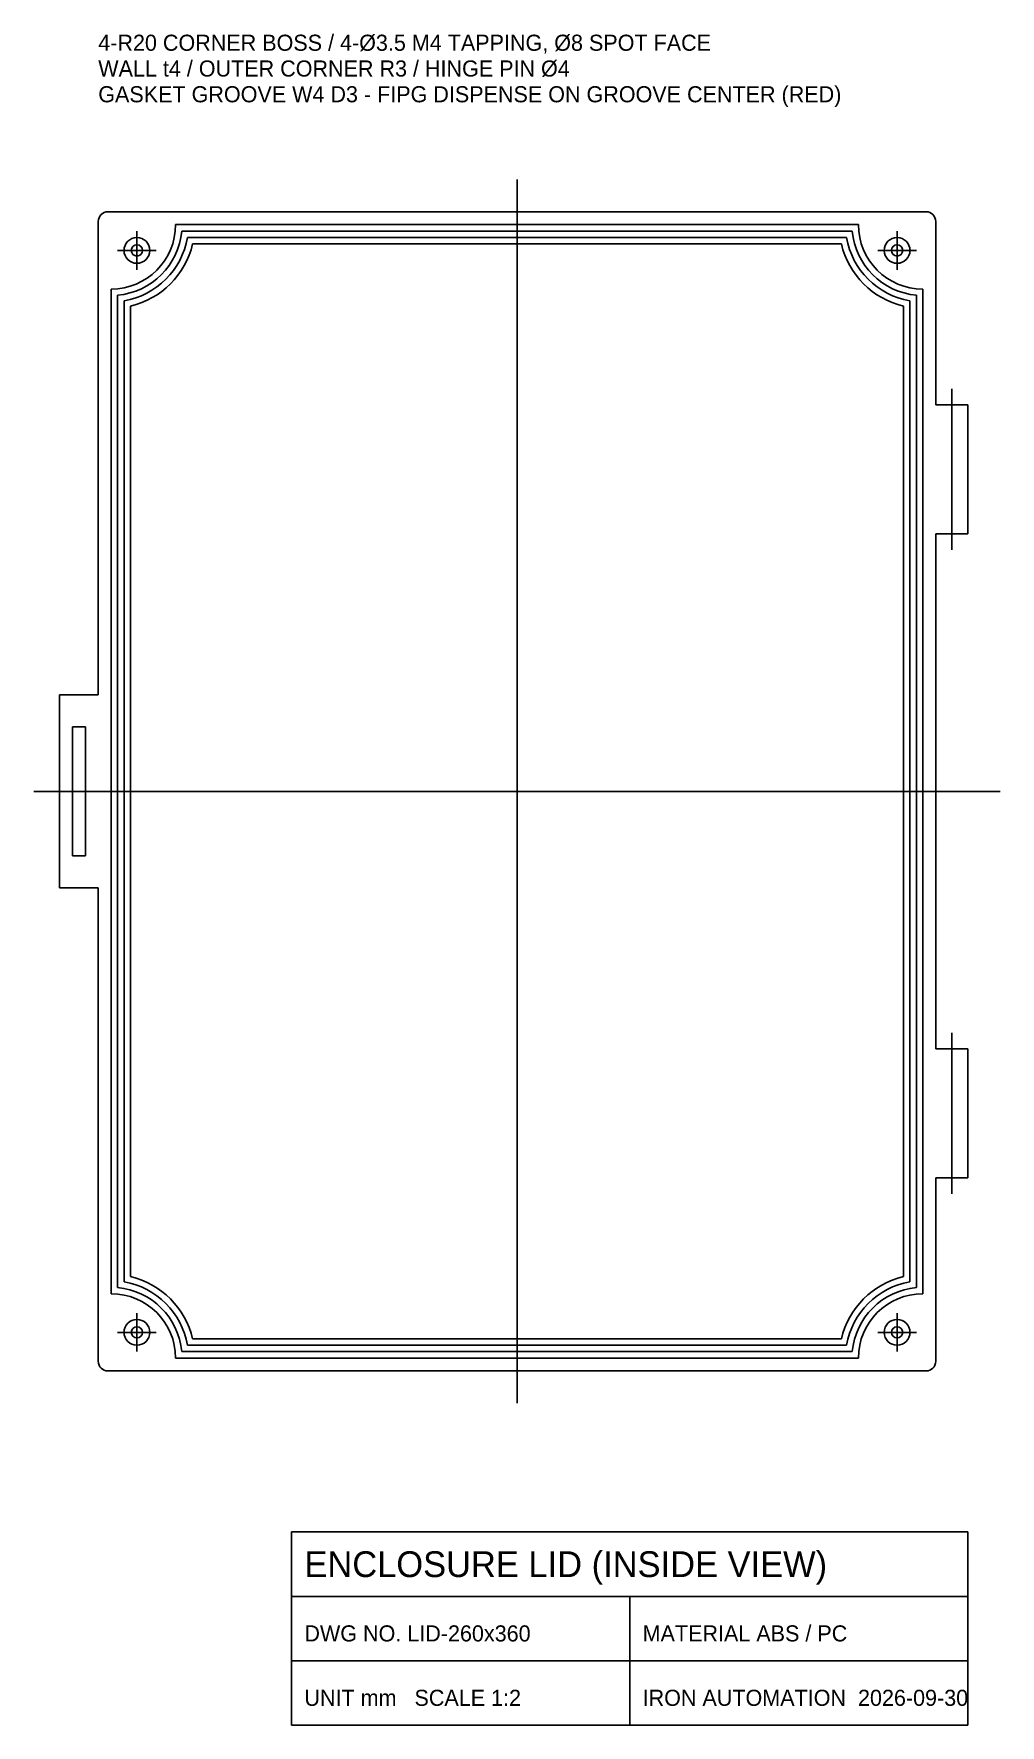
# Model space of a CAD drawing. Extents: x -20 to 280, y -110 to 415.
import ezdxf

# ---------------------------------------------------------------- set-up
doc = ezdxf.new("R2010")
doc.units = 0
for name, color, linetype in [('CENTER', 4, 'Continuous'), ('DIM', 2, 'Continuous'), ('DISPENSE', 1, 'Continuous'), ('GROOVE', 5, 'Continuous'), ('HOLE', 3, 'Continuous'), ('OUTLINE', 7, 'Continuous'), ('TITLE', 8, 'Continuous'), ('WALL', 7, 'Continuous')]:
    doc.layers.add(name, color=color, linetype=linetype)

msp = doc.modelspace()

# ---------------------------------------------------------------- linework, layer by layer
at = {"layer": 'CENTER'}
for p, q in [((130, -10), (130, 370)), ((12, 342), (12, 354)), ((248, 342), (248, 354)), ((6, 348), (18, 348)), ((242, 348), (254, 348)), ((265, 255), (265, 305)), ((-20, 180), (280, 180)), ((265, 55), (265, 105)), ((12, 6), (12, 18)), ((248, 6), (248, 18)), ((6, 12), (18, 12)), ((242, 12), (254, 12))]:
    msp.add_line(p, q, dxfattribs=at)
at = {"layer": 'DISPENSE'}
for p, q in [((232.34, 352), (27.66, 352)), ((8, 332.34), (8, 27.66)), ((252, 27.66), (252, 332.34)), ((27.66, 8), (232.34, 8))]:
    msp.add_line(p, q, dxfattribs=at)
for centre, start, end in [((4, 356), 279.5941, 350.4059), ((256, 356), 189.5941, 260.4059), ((4, 4), 9.5941, 80.4059), ((256, 4), 99.5941, 170.4059)]:
    msp.add_arc(centre, 24, start, end, dxfattribs=at)
at = {"layer": 'GROOVE'}
for p, q in [((234.09, 354), (25.91, 354)), ((230.7, 350), (29.3, 350)), ((6, 334.09), (6, 25.91)), ((254, 25.91), (254, 334.09)), ((10, 330.7), (10, 29.3)), ((250, 29.3), (250, 330.7)), ((25.91, 6), (234.09, 6)), ((29.3, 10), (230.7, 10))]:
    msp.add_line(p, q, dxfattribs=at)
for centre, radius, start, end in [((4, 356), 22, 275.2159, 354.7841), ((256, 356), 22, 185.2159, 264.7841), ((4, 356), 26, 283.3424, 346.6576), ((256, 356), 26, 193.3424, 256.6576), ((4, 4), 26, 13.3424, 76.6576), ((256, 4), 26, 103.3424, 166.6576), ((4, 4), 22, 5.2159, 84.7841), ((256, 4), 22, 95.2159, 174.7841)]:
    msp.add_arc(centre, radius, start, end, dxfattribs=at)
at = {"layer": 'HOLE'}
for p, q in [((-4, 200), (-8, 200)), ((-8, 200), (-8, 160)), ((-4, 160), (-4, 200)), ((-8, 160), (-4, 160))]:
    msp.add_line(p, q, dxfattribs=at)
for centre, radius in [((12, 348), 4), ((248, 348), 4), ((12, 348), 1.75), ((248, 348), 1.75), ((12, 12), 4), ((248, 12), 4), ((12, 12), 1.75), ((248, 12), 1.75)]:
    msp.add_circle(centre, radius, dxfattribs=at)
at = {"layer": 'OUTLINE'}
for p, q in [((257, 360), (3, 360)), ((0, 357), (0, 210)), ((260, 300), (260, 357)), ((270, 300), (260, 300)), ((270, 260), (270, 300)), ((260, 100), (260, 260)), ((260, 260), (270, 260)), ((0, 210), (-12, 210)), ((-12, 210), (-12, 150)), ((-12, 150), (0, 150)), ((0, 150), (0, 3)), ((270, 100), (260, 100)), ((270, 60), (270, 100)), ((260, 3), (260, 60)), ((260, 60), (270, 60)), ((3, 0), (257, 0))]:
    msp.add_line(p, q, dxfattribs=at)
for centre, start, end in [((3, 357), 90, 180), ((257, 357), 0, 90), ((3, 3), 180, 270), ((257, 3), 270, 0)]:
    msp.add_arc(centre, 3, start, end, dxfattribs=at)
at = {"layer": 'TITLE'}
for p, q in [((270, -50), (60, -50)), ((60, -50), (60, -110)), ((270, -110), (270, -50)), ((60, -70), (270, -70)), ((165, -110), (165, -70)), ((60, -90), (270, -90)), ((60, -110), (270, -110))]:
    msp.add_line(p, q, dxfattribs=at)
at = {"layer": 'WALL'}
for p, q in [((236, 356), (24, 356)), ((4, 336), (4, 24)), ((256, 24), (256, 336)), ((24, 4), (236, 4))]:
    msp.add_line(p, q, dxfattribs=at)
for centre, start, end in [((4, 356), 270, 0), ((256, 356), 180, 270), ((4, 4), 0, 90), ((256, 4), 90, 180)]:
    msp.add_arc(centre, 20, start, end, dxfattribs=at)

# ---------------------------------------------------------------- texts
at = {"layer": 'DIM'}
for s, p in [('4-R20 CORNER BOSS / 4-%%c3.5 M4 TAPPING, %%c8 SPOT FACE', (0, 410)), ('WALL t4 / OUTER CORNER R3 / HINGE PIN %%c4', (0, 402))]:
    msp.add_text(s, height=5, dxfattribs=at).set_placement(p)
at = {"layer": 'DISPENSE'}
msp.add_text('GASKET GROOVE W4 D3 - FIPG DISPENSE ON GROOVE CENTER (RED)', height=5, dxfattribs=at).set_placement((0, 394))
at = {"layer": 'TITLE'}
for s, height, p in [('ENCLOSURE LID (INSIDE VIEW)', 8, (64, -64)), ('MATERIAL ABS / PC', 5, (169, -84)), ('DWG NO. LID-260x360', 5, (64, -84)), ('UNIT mm   SCALE 1:2', 5, (64, -104)), ('IRON AUTOMATION  2026-09-30', 5, (169, -104))]:
    msp.add_text(s, height=height, dxfattribs=at).set_placement(p)

doc.saveas('drawing.dxf')
